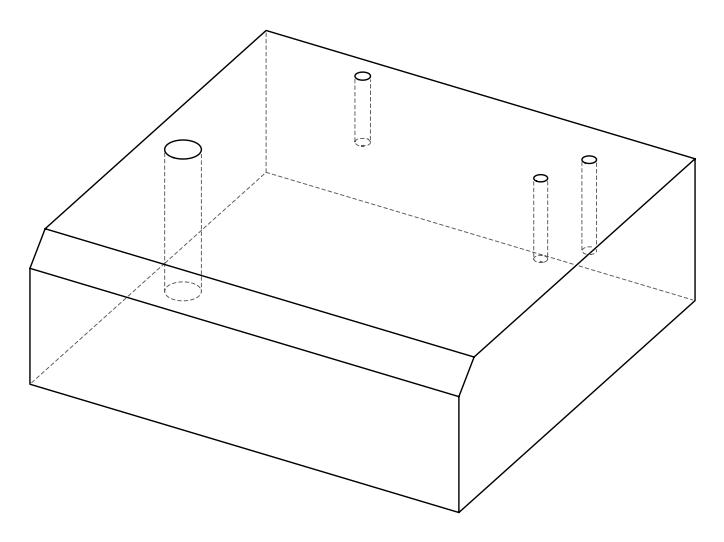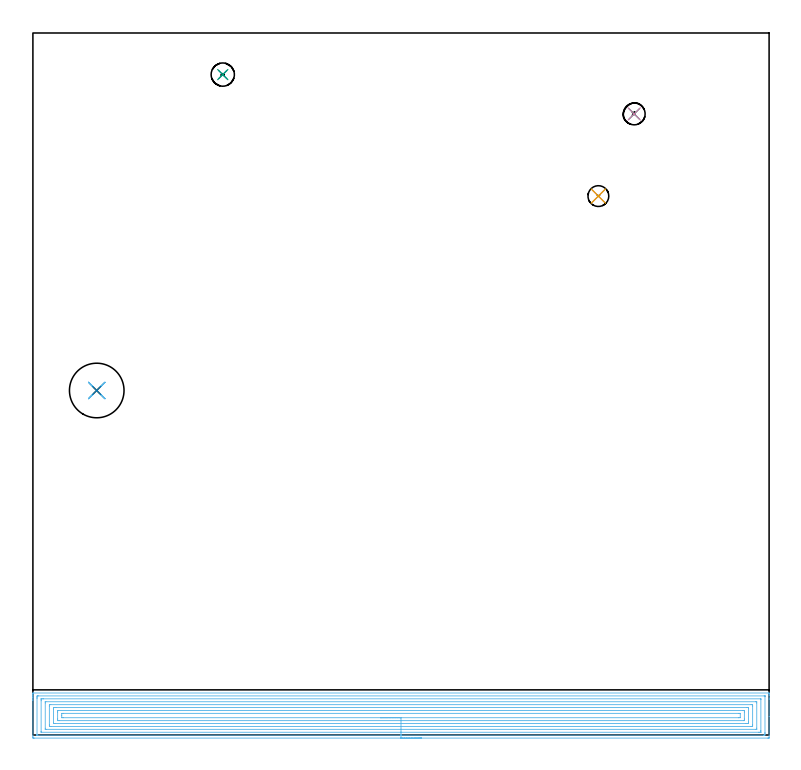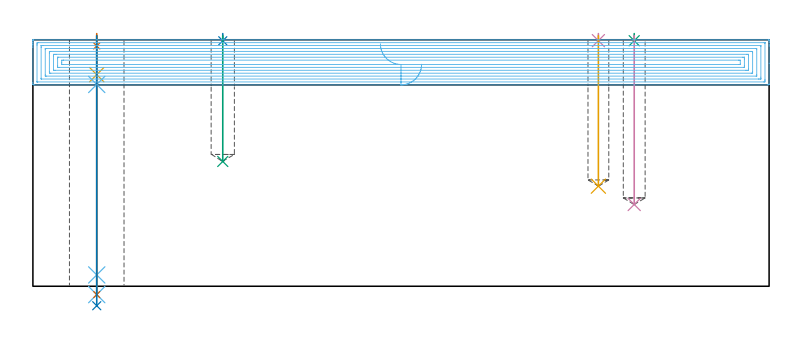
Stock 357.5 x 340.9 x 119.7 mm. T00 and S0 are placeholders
(PLAN: 12 operations, 8 tool changes, 26 min)
(1 SPOT_DRILL | STEP1HOLE | NXT0321_9005460120000 | 0.05 min | 183 mm3)
(2 SPOT_DRILL_1 | STEP1POCKET | NXT0321_9005460120000 | 0.03 min | 1 mm3)
(3 SPOT_DRILL_2 | STEP1POCKET_1 | NXT0321_9005460120000 | 0.03 min | 1 mm3)
(4 SPOT_DRILL_3 | STEP1POCKET_2 | NXT0321_9005460120000 | 0.03 min | 1 mm3)
(5 DRILL_BLIND_HOLE_INTO_CENTER | STEP1HOLE | UGT0301_508 | 0.08 min | 1298 mm3)
(6 GUN_DRILL_THROUGH_HOLE | STEP1HOLE | UGT0307_008 | 0.6 min | 9945 mm3)
(7 DRILL_TO_ENLARGE_THROUGH_HOLE | STEP1HOLE | NXT0301_104 | 0.5 min | 6963 mm3)
(8 DRILL_TO_ENLARGE_THROUGH_HOLE_1 | STEP1HOLE | UGT0301_388 | 0.53 min | 47583 mm3)
(9 DRILL_BLIND_HOLE_INTO_CENTER_1 | STEP1POCKET | UGT0301_508 | 0.25 min | 5684 mm3)
(10 DRILL_BLIND_HOLE_INTO_CENTER_2 | STEP1POCKET_1 | UGT0301_218 | 0.33 min | 6846 mm3)
(11 DRILL_BLIND_HOLE_INTO_CENTER_3 | STEP1POCKET_2 | UGT0301_214 | 0.29 min | 5514 mm3)
(12 AREA_MILL | FG_CHAMFER_SURFACE | UGT0205_001 | 23.25 min | 85727 mm3)
(TOOL NXT0321_9005460120000 | NC Spot Drill, 142deg, 12mm, Carbide, Uncoated | D12 PA142 FL30 Z2)
(TOOL UGT0301_508 | Carbide Drill 11.3 mm | D11.3 PA118 FL94 Z2)
(TOOL UGT0307_008 | Gun Drill 11 mm | D11 PA130 FL24 Z1)
(TOOL NXT0301_104 | Carbide Drill 14mm [860.1-1400-112A1-MM 2214] | D14 PA140 FL123 Z2)
(TOOL UGT0301_388 | Twist Drill 26.5 mm | D26.5 PA118 FL165 Z2)
(TOOL UGT0301_218 | Twist Drill 10.6 mm | D10.6 PA118 FL86 Z2)
(TOOL UGT0301_214 | Twist Drill 10.1 mm | D10.1 PA118 FL82 Z2)
(TOOL UGT0205_001 | Chamfer Mill 20 x 3 x 45 deg. | D20 FL50 Z2)
(OP 1 SPOT_DRILL)
G17 G21 G94 G90
T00 M6
G54
G17 G0 G90 X31. Y167.3 S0 M3
G43 Z129.7 H0
G94 G81 G98 Z116.7 F250. R122.7
G80
M5
M2
(OP 2 SPOT_DRILL_1)
G17 G21 G94 G90
T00 M6
G54
G17 G0 G90 X92.2 Y320.7 S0 M3
G43 Z129.7 H0
G94 G81 G98 Z119.214 F250. R122.7
G80
M5
M2
(OP 3 SPOT_DRILL_2)
G17 G21 G94 G90
T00 M6
G54
G17 G0 G90 X292. Y301.6 S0 M3
G43 Z129.7 H0
G94 G81 G98 Z119.244 F250. R122.7
G80
M5
M2
(OP 4 SPOT_DRILL_3)
G17 G21 G94 G90
T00 M6
G54
G17 G0 G90 X274.6 Y261.7 S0 M3
G43 Z129.7 H0
G94 G81 G98 Z119.265 F250. R122.7
G80
M5
M2
(OP 5 DRILL_BLIND_HOLE_INTO_CENTER)
G17 G21 G94 G90
T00 M6
G54
G17 G0 G90 X31. Y167.3 S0 M3
G43 Z129.7 H0
G94 G81 G98 Z102.75 F250. R121.7
G80
M5
M2
(OP 6 GUN_DRILL_THROUGH_HOLE)
G17 G21 G94 G90
T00 M6
G54
G17 G0 G90 X31. Y167.3 M8
G43 Z129.7 H0
Z116.252
S716 M3
G94 G1 Z97.99 F125. M26
G4 X.084
Z5.5 F250.
G4 X.084
Z-4.065 F125.
G4 X.084
M5
M9
G0 Z116.252
Z129.7
M2
(OP 7 DRILL_TO_ENLARGE_THROUGH_HOLE)
G17 G21 G94 G90
T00 M6
G54
G17 G0 G90 X31. Y167.3 S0 M3
G43 Z129.7 H1
G94 G73 G98 Z-4.048 F250. Q13.75 R121.7
G80
M5
M2
(OP 8 DRILL_TO_ENLARGE_THROUGH_HOLE_1)
G17 G21 G94 G90
T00 M6
G54
G17 G0 G90 X31. Y167.3 S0 M3
G43 Z129.7 H0
G94 G73 G98 Z-9.461 F250. Q25.832 R121.7
G80
M5
M2
(OP 9 DRILL_BLIND_HOLE_INTO_CENTER_1)
G17 G21 G94 G90
T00 M6
G54
G17 G0 G90 X92.2 Y320.7 S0 M3
G43 Z129.7 H0
G94 G81 G98 Z60.6 F250. R121.7
G80
M5
M2
(OP 10 DRILL_BLIND_HOLE_INTO_CENTER_2)
G17 G21 G94 G90
T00 M6
G54
G17 G0 G90 X292. Y301.6 S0 M3
G43 Z129.7 H0
G94 G81 G98 Z39.7 F250. R121.7
G80
M5
M2
(OP 11 DRILL_BLIND_HOLE_INTO_CENTER_3)
G17 G21 G94 G90
T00 M6
G54
G17 G0 G90 X274.6 Y261.7 S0 M3
G43 Z129.7 H0
G94 G81 G98 Z48.6 F250. R121.7
G80
M5
M2
(OP 12 AREA_MILL)
G17 G21 G94 G90
T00 M6
G54
G17 G0 G90 X188.75 Y-1.5 S1061 M3
G43 Z129.7 H0
Z107.8
G94 G1 X188.712 Z106.928 F250.
X188.598 Z106.063
X188.409 Z105.212
X188.147 Z104.38
X187.813 Z103.574
X187.41 Z102.8
X186.942 Z102.064
X186.41 Z101.372
X185.821 Z100.729
X185.178 Z100.14
X184.486 Z99.608
X183.75 Z99.14
X182.976 Z98.737
X182.17 Z98.403
X181.338 Z98.141
X180.486 Z97.952
X179.622 Z97.838
X178.75 Z97.8
X0.612
X0.201 Y-1.496 Z97.802
X0.01 Y-1.492 Z97.805
X0.005 Y-1.091 Z98.206
X0. Y-0.489 Z98.808
Y16.754 Z116.049
Y17.356 Z116.65
Y17.909 Z117.205
Y18.234 Z117.53
Y18.787 Z118.083
Y19.113 Z118.407
Y19.764 Z119.063
Y20.097 Z119.396
X0.003 Y20.251 Z119.543
X0.01 Y20.398 Z119.689
X0.166 Y20.4 Z119.7
X357.334
X357.49 Y20.398 Z119.689
X357.497 Y20.251 Z119.543
X357.5 Y20.097 Z119.396
Y19.764 Z119.063
Y19.113 Z118.407
Y17.908 Z117.205
Y17.356 Z116.65
Y8.998 Z108.296
Y-1.091 Z98.206
X357.497 Y-1.37 Z97.927
X357.49 Y-1.492 Z97.805
X357.366 Y-1.499 Z97.799
X356.888 Y-1.5 Z97.8
X178.75
Y-0.086 Z99.214
X2.398
X2.268 Y-0.085 Z99.215
X2.042 Y-0.08 Z99.22
X2.018 Y-0.079 Z99.221
X2.01 Y-0.069 Z99.231
X2.004 Y-0.039 Z99.261
X2.002 Y-0.009 Z99.291
X2. Y0.179 Z99.479
Y17.747 Z117.047
X2.003 Y18.234 Z117.534
X2.008 Y18.618 Z117.918
X2.026 Y18.979 Z118.279
X2.398 Y18.984 Z118.284
X2.528 Y18.985 Z118.285
X355.102
X355.232
X355.458 Y18.98 Z118.28
X355.482 Y18.979 Z118.279
X355.49 Y18.969 Z118.269
X355.496 Y18.939 Z118.239
X355.498 Y18.909 Z118.209
X355.5 Y18.721 Z118.021
Y1.153 Z100.453
X355.497 Y0.666 Z99.966
X355.492 Y0.282 Z99.582
X355.474 Y-0.079 Z99.221
X355.102 Y-0.084 Z99.216
X354.972 Y-0.085 Z99.215
X178.75 Y-0.086 Z99.214
Y1.328 Z100.628
X4.184 Y1.329 Z100.629
X4.111 Y1.33 Z100.63
X4.053 Y1.332 Z100.632
X4.021 Y1.335 Z100.635
X4.01 Y1.365 Z100.665
X4.005 Y1.544 Z100.844
X4.001 Y1.724 Z101.024
X4. Y16.658 Z115.958
X4.002 Y17.356 Z116.656
X4.004 Y17.532 Z116.832
X4.009 Y17.558 Z116.858
X4.023 Y17.565 Z116.865
X4.074 Y17.567 Z116.867
X4.184 Y17.569 Z116.869
X4.857 Y17.571 Z116.871
X5.077 Y17.572 Z116.872
X353.316 Y17.571 Z116.871
X353.389 Y17.57 Z116.87
X353.447 Y17.567 Z116.867
X353.479 Y17.565 Z116.865
X353.49 Y17.535 Z116.835
X353.495 Y17.356 Z116.656
X353.499 Y17.176 Z116.476
X353.5 Y2.242 Z101.542
X353.498 Y1.544 Z100.844
X353.496 Y1.368 Z100.668
X353.491 Y1.342 Z100.642
X353.477 Y1.335 Z100.635
X353.426 Y1.333 Z100.633
X353.316 Y1.331 Z100.631
X352.643 Y1.329 Z100.629
X352.423 Y1.328 Z100.628
X178.75
Y2.743 Z102.043
X6.537
X6.133 Y2.745 Z102.045
X6.053 Y2.747 Z102.047
X6.021 Y2.749 Z102.049
X6.01 Y2.779 Z102.079
X6.007 Y2.877 Z102.177
X6. Y3.271 Z102.571
Y15.599 Z114.899
X6.004 Y16.023 Z115.323
X6.008 Y16.129 Z115.429
X6.01 Y16.149 Z115.449
X6.038 Y16.152 Z115.452
X6.106 Y16.154 Z115.454
X6.296 Y16.157 Z115.457
X350.963
X351.367 Y16.155 Z115.455
X351.447 Y16.153 Z115.453
X351.479 Y16.151 Z115.451
X351.49 Y16.121 Z115.421
X351.5 Y15.599 Z114.899
Y3.301 Z102.601
X351.496 Y2.877 Z102.177
X351.492 Y2.771 Z102.071
X351.49 Y2.751 Z102.051
X351.462 Y2.748 Z102.048
X351.394 Y2.746 Z102.046
X351.204 Y2.743 Z102.043
X178.75
Y4.157 Z103.457
X8.671
X8.648 Y4.158 Z103.458
X8.01 Y4.179 Z103.479
X8.001 Y4.816 Z104.116
Y13.842 Z113.142
X8.003 Y14.477 Z113.777
X8.01 Y14.72 Z114.02
X8.626 Y14.742 Z114.042
X8.648 Y14.743 Z114.043
X348.829
X348.852 Y14.742 Z114.042
X349.49 Y14.72 Z114.02
X349.499 Y14.084 Z113.384
X349.5 Y5.058 Z104.358
X349.497 Y4.423 Z103.723
X349.49 Y4.179 Z103.479
X348.874 Y4.158 Z103.458
X348.852 Y4.157 Z103.457
X178.75
Y5.571 Z104.871
X10.805
X10.434 Y5.573 Z104.873
X10.064 Y5.576 Z104.876
X10.021 Y5.578 Z104.878
X10.01 Y5.605 Z104.905
X10.005 Y5.68 Z104.98
X10.001 Y5.794 Z105.094
X10. Y12.512 Z111.812
X10.002 Y12.964 Z112.264
X10.005 Y13.177 Z112.477
X10.01 Y13.283 Z112.583
X10.019 Y13.322 Z112.622
X10.067 Y13.325 Z112.625
X10.434 Y13.327 Z112.627
X10.956 Y13.329 Z112.629
X11.327
X346.695
X347.066 Y13.327 Z112.627
X347.436 Y13.324 Z112.624
X347.479 Y13.322 Z112.622
X347.49 Y13.295 Z112.595
X347.495 Y13.22 Z112.52
X347.499 Y13.106 Z112.406
X347.5 Y6.388 Z105.688
X347.498 Y5.936 Z105.236
X347.495 Y5.723 Z105.023
X347.49 Y5.617 Z104.917
X347.481 Y5.578 Z104.878
X347.433 Y5.575 Z104.875
X347.066 Y5.573 Z104.873
X346.544 Y5.571 Z104.871
X346.173
X178.75
Y6.985 Z106.285
X12.939
X12.22 Y6.989 Z106.289
X12.04 Y6.992 Z106.292
X12.008 Y6.996 Z106.296
X12.006 Y7.003 Z106.303
X12.002 Y7.03 Z106.33
X12. Y7.693 Z106.993
Y7.91 Z107.21
Y11.207 Z110.507
Y11.423 Z110.723
X12.002 Y11.64 Z110.94
X12.006 Y11.784 Z111.084
X12.01 Y11.897 Z111.197
X12.023 Y11.908 Z111.208
X12.041 Y11.91 Z111.21
X12.22 Y11.913 Z111.213
X12.394 Y11.914 Z111.214
X344.561
X345.28 Y11.911 Z111.211
X345.46 Y11.908 Z111.208
X345.492 Y11.904 Z111.204
X345.494 Y11.897 Z111.197
X345.498 Y11.87 Z111.17
X345.5 Y11.207 Z110.507
Y10.99 Z110.29
Y7.693 Z106.993
Y7.477 Z106.777
X345.498 Y7.26 Z106.56
X345.495 Y7.116 Z106.416
X345.49 Y7.003 Z106.303
X345.477 Y6.992 Z106.292
X345.459 Y6.99 Z106.29
X345.28 Y6.987 Z106.287
X345.106 Y6.986 Z106.286
X178.75 Y6.985 Z106.285
Y8.399 Z107.699
X14.899 Y8.4 Z107.7
X14.177 Y8.403 Z107.703
X14.006 Y8.407 Z107.707
X14. Y8.577 Z107.877
Y9.45 Z108.75
Y10.334 Z109.634
X14.006 Y10.493 Z109.793
X14.725 Y10.499 Z109.799
X14.899 Y10.5 Z109.8
X342.601
X343.323 Y10.496 Z109.796
X343.494 Y10.493 Z109.793
X343.5 Y10.323 Z109.623
Y8.566 Z107.866
X343.494 Y8.407 Z107.707
X342.775 Y8.401 Z107.701
X342.601 Y8.4 Z107.7
X178.75 Y8.399 Z107.699
X177.878 Z107.738
X177.014 Z107.851
X176.162 Z108.04
X175.33 Z108.303
X174.524 Z108.636
X173.75 Z109.039
X173.014 Z109.508
X172.322 Z110.039
X171.679 Z110.628
X171.09 Z111.272
X170.558 Z111.964
X170.09 Z112.699
X169.687 Z113.473
X169.353 Z114.279
X169.091 Z115.111
X168.902 Z115.963
X168.788 Z116.828
X168.75 Z117.699
G0 Z129.7
M5
M2
